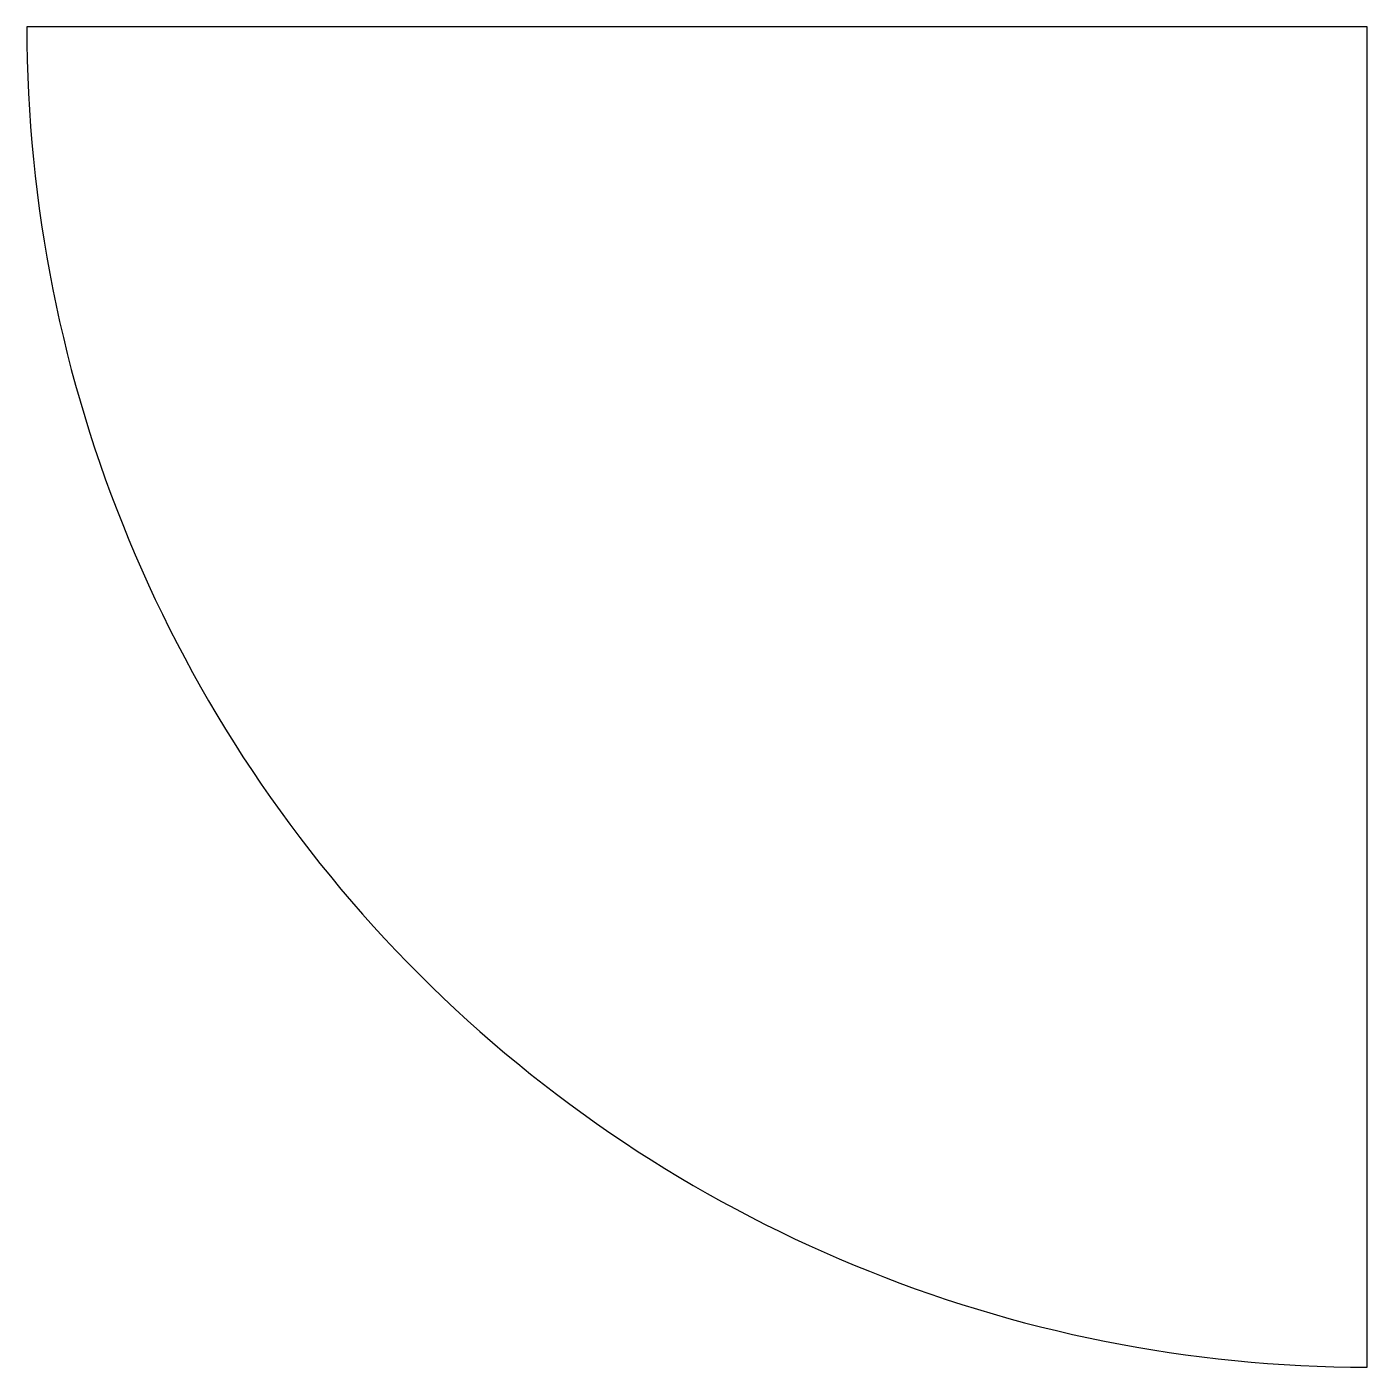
# Model space of a CAD drawing. Header units: millimetres. Extents: x 215 to 300, y -85 to 0.
import ezdxf

# ---------------------------------------------------------------- set-up
doc = ezdxf.new("R2010")
doc.units = ezdxf.units.MM
doc.layers.get('0').update_dxf_attribs({"linetype": 'CONTINUOUS'})

msp = doc.modelspace()

# ---------------------------------------------------------------- linework, layer by layer
msp.add_lwpolyline([(300, 0), (215, 0, 0.414214), (300, -85)], format="xyb", close=True)

doc.saveas('drawing.dxf')
